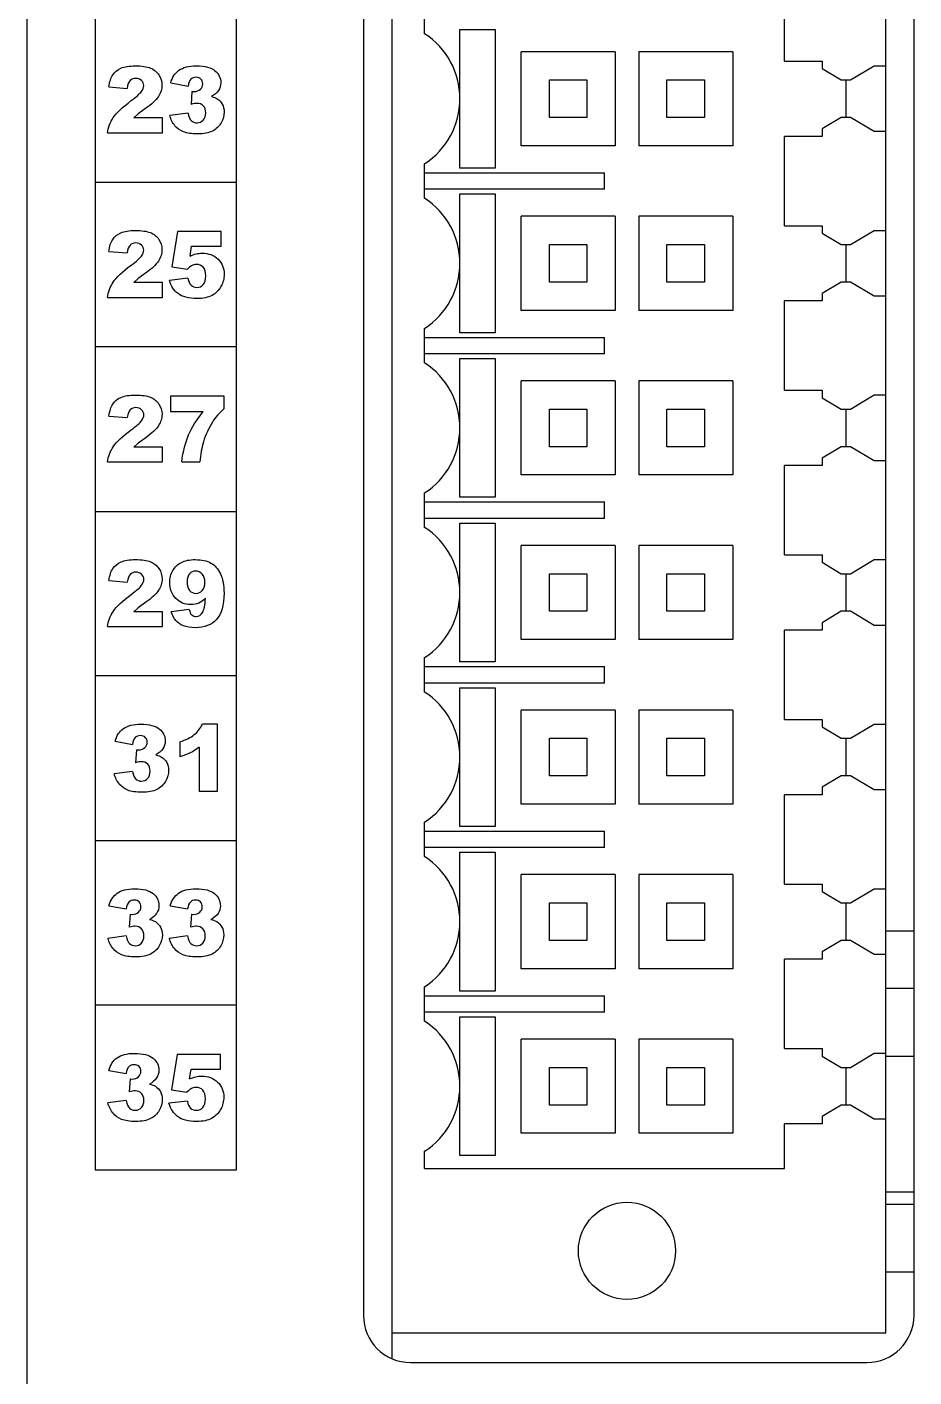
# Model space of a CAD drawing. Header units: millimetres. Extents: x 108 to 140, y 34 to 164.
# Drawn here: x 107.98 to 126.83, y 49.01 to 77.71 of the extents above; entities that cross this region are included whole.
import ezdxf

# ---------------------------------------------------------------- set-up
doc = ezdxf.new("R2010")
doc.units = ezdxf.units.MM
doc.header["$LTSCALE"] = 16.335
doc.layers.get('0').update_dxf_attribs({"linetype": 'CONTINUOUS'})

msp = doc.modelspace()

# ---------------------------------------------------------------- linework, layer by layer
at = {"linetype": 'Continuous'}
for p, q in [((107.976, 40.163), (107.976, 125.963)), ((115.726, 119.938), (115.726, 49.938)), ((126.226, 49.938), (126.226, 119.938)), ((115.126, 119.513), (115.126, 50.313)), ((126.826, 50.313), (126.826, 119.513)), ((109.426, 116.413), (109.426, 53.413)), ((112.426, 53.413), (112.426, 116.413)), ((124.076, 76.988), (124.076, 78.888)), ((116.426, 77.571), (116.426, 78.305)), ((117.176, 77.663), (117.927, 77.663)), ((117.176, 76.192), (117.176, 77.663)), ((117.927, 77.663), (117.927, 74.713)), ((120.476, 77.188), (118.476, 77.188)), ((118.476, 75.188), (118.476, 77.188)), ((120.476, 77.188), (120.476, 75.188)), ((122.976, 77.188), (120.976, 77.188)), ((120.976, 77.188), (120.976, 75.188)), ((122.976, 77.188), (122.976, 75.188)), ((124.076, 76.988), (124.876, 76.988)), ((124.876, 76.988), (124.876, 76.83)), ((124.876, 76.83), (125.278, 76.588)), ((125.476, 76.588), (125.976, 76.889)), ((125.976, 76.889), (126.226, 76.889)), ((109.715, 76.44), (110.105, 76.408)), ((111.029, 76.524), (111.397, 76.458)), ((119.076, 76.588), (119.876, 76.588)), ((119.076, 75.788), (119.076, 76.588)), ((119.876, 76.588), (119.876, 75.788)), ((121.576, 76.588), (122.376, 76.588)), ((121.576, 75.788), (121.576, 76.588)), ((122.376, 76.588), (122.376, 75.788)), ((125.278, 76.588), (125.476, 76.588)), ((125.376, 76.588), (125.376, 75.788)), ((111.481, 76.345), (111.461, 76.068)), ((111.481, 76.345), (111.531, 76.341)), ((117.176, 74.713), (117.176, 76.184)), ((110.339, 75.865), (110.246, 75.78)), ((110.496, 75.979), (110.339, 75.865)), ((111.397, 75.884), (111.008, 75.833)), ((110.853, 75.78), (110.246, 75.78)), ((110.853, 75.463), (110.853, 75.78)), ((119.876, 75.788), (119.076, 75.788)), ((122.376, 75.788), (121.576, 75.788)), ((125.278, 75.788), (124.876, 75.546)), ((124.876, 75.546), (124.876, 75.388)), ((125.476, 75.788), (125.278, 75.788)), ((125.976, 75.488), (125.476, 75.788)), ((109.686, 75.463), (110.853, 75.463)), ((124.876, 75.388), (124.076, 75.388)), ((124.076, 73.488), (124.076, 75.388)), ((126.226, 75.488), (125.976, 75.488)), ((120.476, 75.188), (118.476, 75.188)), ((122.976, 75.188), (120.976, 75.188)), ((116.426, 74.071), (116.426, 74.805)), ((117.927, 74.713), (117.176, 74.713)), ((109.426, 74.413), (112.426, 74.413)), ((116.426, 74.613), (120.251, 74.613)), ((120.251, 74.263), (120.251, 74.613)), ((120.251, 74.263), (116.426, 74.263)), ((117.176, 74.163), (117.927, 74.163)), ((117.176, 72.692), (117.176, 74.163)), ((117.927, 74.163), (117.927, 71.213)), ((120.476, 73.688), (118.476, 73.688)), ((118.476, 71.688), (118.476, 73.688)), ((120.476, 73.688), (120.476, 71.688)), ((122.976, 73.688), (120.976, 73.688)), ((120.976, 73.688), (120.976, 71.688)), ((122.976, 73.688), (122.976, 71.688)), ((111.176, 73.363), (111.053, 72.61)), ((112.099, 73.363), (111.176, 73.363)), ((112.099, 73.053), (112.099, 73.363)), ((124.076, 73.488), (124.876, 73.488)), ((124.876, 73.488), (124.876, 73.33)), ((124.876, 73.33), (125.278, 73.088)), ((125.476, 73.088), (125.976, 73.389)), ((125.976, 73.389), (126.226, 73.389)), ((109.714, 72.94), (110.103, 72.908)), ((111.44, 72.843), (111.474, 73.053)), ((111.474, 73.053), (112.099, 73.053)), ((119.076, 73.088), (119.876, 73.088)), ((119.076, 72.288), (119.076, 73.088)), ((119.876, 73.088), (119.876, 72.288)), ((121.576, 73.088), (122.376, 73.088)), ((121.576, 72.288), (121.576, 73.088)), ((122.376, 73.088), (122.376, 72.288)), ((125.278, 73.088), (125.476, 73.088)), ((125.376, 73.088), (125.376, 72.288)), ((117.176, 71.213), (117.176, 72.684)), ((110.338, 72.365), (110.245, 72.28)), ((110.495, 72.479), (110.338, 72.365)), ((111.395, 72.369), (111.002, 72.326)), ((111.053, 72.61), (111.384, 72.563)), ((110.852, 72.28), (110.245, 72.28)), ((110.852, 71.963), (110.852, 72.28)), ((119.876, 72.288), (119.076, 72.288)), ((122.376, 72.288), (121.576, 72.288)), ((125.278, 72.288), (124.876, 72.046)), ((125.476, 72.288), (125.278, 72.288)), ((125.976, 71.988), (125.476, 72.288)), ((109.685, 71.963), (110.852, 71.963)), ((124.876, 71.888), (124.076, 71.888)), ((124.076, 69.988), (124.076, 71.888)), ((124.876, 72.046), (124.876, 71.888)), ((126.226, 71.988), (125.976, 71.988)), ((120.476, 71.688), (118.476, 71.688)), ((122.976, 71.688), (120.976, 71.688)), ((116.426, 70.571), (116.426, 71.305)), ((117.927, 71.213), (117.176, 71.213)), ((112.426, 70.913), (109.426, 70.913)), ((116.426, 71.113), (120.251, 71.113)), ((120.251, 70.763), (120.251, 71.113)), ((120.251, 70.763), (116.426, 70.763)), ((117.176, 70.663), (117.927, 70.663)), ((117.176, 69.192), (117.176, 70.663)), ((117.927, 70.663), (117.927, 67.713)), ((120.476, 70.188), (118.476, 70.188)), ((118.476, 68.188), (118.476, 70.188)), ((120.476, 70.188), (120.476, 68.188)), ((122.976, 70.188), (120.976, 70.188)), ((120.976, 70.188), (120.976, 68.188)), ((122.976, 70.188), (122.976, 68.188)), ((112.163, 69.863), (111.028, 69.863)), ((111.028, 69.863), (111.028, 69.535)), ((112.163, 69.6), (112.163, 69.863)), ((124.076, 69.988), (124.876, 69.988)), ((124.876, 69.988), (124.876, 69.83)), ((124.876, 69.83), (125.278, 69.588)), ((125.476, 69.588), (125.976, 69.889)), ((125.976, 69.889), (126.226, 69.889)), ((111.028, 69.535), (111.719, 69.535)), ((119.076, 69.588), (119.876, 69.588)), ((119.076, 68.788), (119.076, 69.588)), ((119.876, 69.588), (119.876, 68.788)), ((121.576, 69.588), (122.376, 69.588)), ((121.576, 68.788), (121.576, 69.588)), ((122.376, 69.588), (122.376, 68.788)), ((125.278, 69.588), (125.476, 69.588)), ((125.376, 69.588), (125.376, 68.788)), ((109.717, 69.44), (110.106, 69.408)), ((110.498, 68.979), (110.34, 68.865)), ((117.176, 67.713), (117.176, 69.184)), ((110.34, 68.865), (110.248, 68.78)), ((110.855, 68.78), (110.248, 68.78)), ((110.855, 68.463), (110.855, 68.78)), ((119.876, 68.788), (119.076, 68.788)), ((122.376, 68.788), (121.576, 68.788)), ((125.278, 68.788), (124.876, 68.546)), ((125.476, 68.788), (125.278, 68.788)), ((125.976, 68.488), (125.476, 68.788)), ((109.688, 68.463), (110.855, 68.463)), ((111.264, 68.463), (111.651, 68.463)), ((124.876, 68.388), (124.076, 68.388)), ((124.076, 66.488), (124.076, 68.388)), ((124.876, 68.546), (124.876, 68.388)), ((126.226, 68.488), (125.976, 68.488)), ((120.476, 68.188), (118.476, 68.188)), ((122.976, 68.188), (120.976, 68.188)), ((116.426, 67.071), (116.426, 67.805)), ((116.426, 67.613), (120.251, 67.613)), ((117.927, 67.713), (117.176, 67.713)), ((120.251, 67.263), (120.251, 67.613)), ((109.426, 67.413), (112.426, 67.413)), ((120.251, 67.263), (116.426, 67.263)), ((117.176, 67.163), (117.927, 67.163)), ((117.176, 65.692), (117.176, 67.163)), ((117.927, 67.163), (117.927, 64.213)), ((120.476, 66.688), (118.476, 66.688)), ((118.476, 64.688), (118.476, 66.688)), ((120.476, 66.688), (120.476, 64.688)), ((122.976, 66.688), (120.976, 66.688)), ((120.976, 66.688), (120.976, 64.688)), ((122.976, 66.688), (122.976, 64.688)), ((124.076, 66.488), (124.876, 66.488)), ((124.876, 66.488), (124.876, 66.33)), ((124.876, 66.33), (125.278, 66.088)), ((125.476, 66.088), (125.976, 66.389)), ((125.976, 66.389), (126.226, 66.389)), ((119.076, 66.088), (119.876, 66.088)), ((119.076, 65.288), (119.076, 66.088)), ((119.876, 66.088), (119.876, 65.288)), ((121.576, 66.088), (122.376, 66.088)), ((121.576, 65.288), (121.576, 66.088)), ((122.376, 66.088), (122.376, 65.288)), ((125.278, 66.088), (125.476, 66.088)), ((125.376, 66.088), (125.376, 65.288)), ((109.717, 65.94), (110.107, 65.908)), ((110.498, 65.479), (110.341, 65.365)), ((117.176, 64.213), (117.176, 65.684)), ((110.341, 65.365), (110.248, 65.28)), ((110.855, 65.28), (110.248, 65.28)), ((110.855, 64.963), (110.855, 65.28)), ((111.425, 65.326), (111.039, 65.277)), ((119.876, 65.288), (119.076, 65.288)), ((122.376, 65.288), (121.576, 65.288)), ((125.278, 65.288), (124.876, 65.046)), ((125.476, 65.288), (125.278, 65.288)), ((125.976, 64.988), (125.476, 65.288)), ((109.688, 64.963), (110.855, 64.963)), ((124.876, 64.888), (124.076, 64.888)), ((124.076, 62.988), (124.076, 64.888)), ((124.876, 65.046), (124.876, 64.888)), ((126.226, 64.988), (125.976, 64.988)), ((120.476, 64.688), (118.476, 64.688)), ((122.976, 64.688), (120.976, 64.688)), ((116.426, 63.571), (116.426, 64.305)), ((116.426, 64.113), (120.251, 64.113)), ((117.927, 64.213), (117.176, 64.213)), ((120.251, 63.763), (120.251, 64.113)), ((112.426, 63.913), (109.426, 63.913)), ((120.251, 63.763), (116.426, 63.763)), ((117.176, 63.663), (117.927, 63.663)), ((117.176, 62.192), (117.176, 63.663)), ((117.927, 63.663), (117.927, 60.713)), ((120.476, 63.188), (118.476, 63.188)), ((118.476, 61.188), (118.476, 63.188)), ((120.476, 63.188), (120.476, 61.188)), ((122.976, 63.188), (120.976, 63.188)), ((120.976, 63.188), (120.976, 61.188)), ((122.976, 63.188), (122.976, 61.188)), ((112.024, 62.887), (111.702, 62.887)), ((112.024, 61.463), (112.024, 62.887)), ((124.076, 62.988), (124.876, 62.988)), ((124.876, 62.988), (124.876, 62.83)), ((125.476, 62.588), (125.976, 62.889)), ((125.976, 62.889), (126.226, 62.889)), ((119.076, 62.588), (119.876, 62.588)), ((119.076, 61.788), (119.076, 62.588)), ((119.876, 62.588), (119.876, 61.788)), ((121.576, 62.588), (122.376, 62.588)), ((121.576, 61.788), (121.576, 62.588)), ((122.376, 62.588), (122.376, 61.788)), ((124.876, 62.83), (125.278, 62.588)), ((125.278, 62.588), (125.476, 62.588)), ((125.376, 62.588), (125.376, 61.788)), ((109.848, 62.524), (110.216, 62.458)), ((110.3, 62.345), (110.28, 62.068)), ((110.3, 62.345), (110.35, 62.341)), ((111.222, 62.512), (111.222, 62.193)), ((111.631, 62.396), (111.631, 61.463)), ((117.176, 60.713), (117.176, 62.184)), ((110.216, 61.884), (109.827, 61.833)), ((119.876, 61.788), (119.076, 61.788)), ((122.376, 61.788), (121.576, 61.788)), ((125.278, 61.788), (124.876, 61.546)), ((125.476, 61.788), (125.278, 61.788)), ((125.976, 61.488), (125.476, 61.788)), ((111.631, 61.463), (112.024, 61.463)), ((124.876, 61.546), (124.876, 61.388)), ((126.226, 61.488), (125.976, 61.488)), ((120.476, 61.188), (118.476, 61.188)), ((122.976, 61.188), (120.976, 61.188)), ((124.876, 61.388), (124.076, 61.388)), ((124.076, 59.488), (124.076, 61.388)), ((116.426, 60.071), (116.426, 60.805)), ((116.426, 60.613), (120.251, 60.613)), ((117.927, 60.713), (117.176, 60.713)), ((120.251, 60.263), (120.251, 60.613)), ((109.426, 60.413), (112.426, 60.413)), ((120.251, 60.263), (116.426, 60.263)), ((117.176, 60.163), (117.927, 60.163)), ((117.176, 58.692), (117.176, 60.163)), ((117.927, 60.163), (117.927, 57.213)), ((120.476, 59.688), (118.476, 59.688)), ((118.476, 57.688), (118.476, 59.688)), ((120.476, 59.688), (120.476, 57.688)), ((122.976, 59.688), (120.976, 59.688)), ((120.976, 59.688), (120.976, 57.688)), ((122.976, 59.688), (122.976, 57.688)), ((124.076, 59.488), (124.876, 59.488)), ((124.876, 59.488), (124.876, 59.33)), ((124.876, 59.33), (125.278, 59.088)), ((125.476, 59.088), (125.976, 59.389)), ((125.976, 59.389), (126.226, 59.389)), ((109.716, 59.024), (110.084, 58.958)), ((111.021, 59.024), (111.388, 58.958)), ((119.076, 59.088), (119.876, 59.088)), ((119.076, 58.288), (119.076, 59.088)), ((119.876, 59.088), (119.876, 58.288)), ((121.576, 59.088), (122.376, 59.088)), ((121.576, 58.288), (121.576, 59.088)), ((122.376, 59.088), (122.376, 58.288)), ((125.278, 59.088), (125.476, 59.088)), ((125.376, 59.088), (125.376, 58.288)), ((110.168, 58.845), (110.148, 58.568)), ((110.168, 58.845), (110.218, 58.841)), ((111.472, 58.845), (111.452, 58.568)), ((111.472, 58.845), (111.523, 58.841)), ((117.176, 57.213), (117.176, 58.684)), ((110.084, 58.384), (109.695, 58.333)), ((111.388, 58.384), (111, 58.333)), ((119.876, 58.288), (119.076, 58.288)), ((122.376, 58.288), (121.576, 58.288)), ((125.278, 58.288), (124.876, 58.046)), ((125.476, 58.288), (125.278, 58.288)), ((125.976, 57.988), (125.476, 58.288)), ((126.826, 58.488), (126.226, 58.488)), ((126.826, 58.488), (126.226, 58.488)), ((124.876, 58.046), (124.876, 57.888)), ((124.876, 57.888), (124.076, 57.888)), ((124.076, 55.988), (124.076, 57.888)), ((126.226, 57.988), (125.976, 57.988)), ((120.476, 57.688), (118.476, 57.688)), ((122.976, 57.688), (120.976, 57.688)), ((116.426, 56.571), (116.426, 57.305)), ((117.927, 57.213), (117.176, 57.213)), ((126.226, 57.275), (126.826, 57.275)), ((112.426, 56.913), (109.426, 56.913)), ((116.426, 57.113), (120.251, 57.113)), ((120.251, 56.763), (120.251, 57.113)), ((120.251, 56.763), (116.426, 56.763)), ((117.176, 56.663), (117.927, 56.663)), ((117.176, 55.192), (117.176, 56.663)), ((117.927, 56.663), (117.927, 53.713)), ((120.476, 56.188), (118.476, 56.188)), ((118.476, 54.188), (118.476, 56.188)), ((120.476, 56.188), (120.476, 54.188)), ((122.976, 56.188), (120.976, 56.188)), ((120.976, 56.188), (120.976, 54.188)), ((122.976, 56.188), (122.976, 54.188)), ((124.076, 55.988), (124.876, 55.988)), ((124.876, 55.988), (124.876, 55.83)), ((111.167, 55.863), (111.044, 55.11)), ((112.091, 55.863), (111.167, 55.863)), ((112.091, 55.553), (112.091, 55.863)), ((124.876, 55.83), (125.278, 55.588)), ((125.476, 55.588), (125.976, 55.889)), ((125.976, 55.889), (126.226, 55.889)), ((126.226, 55.831), (126.826, 55.831)), ((109.715, 55.524), (110.082, 55.458)), ((111.432, 55.343), (111.465, 55.553)), ((111.465, 55.553), (112.091, 55.553)), ((119.076, 55.588), (119.876, 55.588)), ((119.076, 54.788), (119.076, 55.588)), ((119.876, 55.588), (119.876, 54.788)), ((121.576, 55.588), (122.376, 55.588)), ((121.576, 54.788), (121.576, 55.588)), ((122.376, 55.588), (122.376, 54.788)), ((125.278, 55.588), (125.476, 55.588)), ((125.376, 55.588), (125.376, 54.788)), ((110.166, 55.345), (110.146, 55.068)), ((110.166, 55.345), (110.217, 55.341)), ((117.176, 53.713), (117.176, 55.184)), ((110.082, 54.884), (109.694, 54.833)), ((111.387, 54.869), (110.993, 54.826)), ((111.044, 55.11), (111.375, 55.063)), ((119.876, 54.788), (119.076, 54.788)), ((122.376, 54.788), (121.576, 54.788)), ((125.278, 54.788), (124.876, 54.546)), ((124.876, 54.546), (124.876, 54.388)), ((125.476, 54.788), (125.278, 54.788)), ((125.976, 54.488), (125.476, 54.788)), ((124.876, 54.388), (124.076, 54.388)), ((124.076, 53.438), (124.076, 54.388)), ((126.226, 54.488), (125.976, 54.488)), ((120.476, 54.188), (118.476, 54.188)), ((122.976, 54.188), (120.976, 54.188)), ((116.426, 53.438), (116.426, 53.805)), ((117.927, 53.713), (117.176, 53.713)), ((109.426, 53.413), (112.426, 53.413)), ((116.426, 53.438), (124.076, 53.438)), ((126.226, 52.944), (126.826, 52.944)), ((126.826, 52.675), (126.226, 52.675)), ((126.826, 51.231), (126.226, 51.231)), ((126.226, 49.938), (115.726, 49.938)), ((115.726, 49.938), (115.726, 49.397)), ((116.126, 49.313), (125.826, 49.313))]:
    msp.add_line(p, q, dxfattribs=at)
msp.add_circle((120.726, 51.688), 1.033, dxfattribs=at)
for centre, radius, start, end in [((115.526, 76.188), 1.65, 303.0557, 56.9443), ((115.526, 72.688), 1.65, 303.0557, 56.9443), ((115.526, 69.188), 1.65, 303.0557, 56.9443), ((115.526, 65.688), 1.65, 303.0557, 56.9443), ((115.526, 62.188), 1.65, 303.0557, 56.9443), ((115.526, 58.688), 1.65, 303.0557, 56.9443), ((115.526, 55.188), 1.65, 303.0557, 56.9443), ((116.126, 50.313), 1, 180, 270), ((125.826, 50.313), 1, 270, 0)]:
    msp.add_arc(centre, radius, start, end, dxfattribs=at)
for points in [[(109.715, 76.44), (109.73, 76.549), (109.758, 76.635), (109.799, 76.696)], [(109.799, 76.696), (109.839, 76.757), (109.897, 76.805), (109.971, 76.837)], [(109.971, 76.837), (110.046, 76.87), (110.148, 76.887), (110.28, 76.887)], [(110.28, 76.887), (110.416, 76.887), (110.522, 76.871), (110.598, 76.84)], [(110.598, 76.84), (110.675, 76.809), (110.734, 76.761), (110.778, 76.696)], [(110.778, 76.696), (110.822, 76.631), (110.844, 76.559), (110.844, 76.479)], [(111.029, 76.524), (111.06, 76.641), (111.118, 76.73), (111.205, 76.793)], [(111.205, 76.793), (111.292, 76.855), (111.415, 76.887), (111.574, 76.887)], [(111.574, 76.887), (111.757, 76.887), (111.889, 76.853), (111.97, 76.784)], [(111.97, 76.784), (112.052, 76.716), (112.093, 76.631), (112.093, 76.528)], [(110.168, 76.573), (110.136, 76.542), (110.115, 76.487), (110.105, 76.408)], [(110.29, 76.62), (110.24, 76.62), (110.199, 76.604), (110.168, 76.573)], [(110.408, 76.575), (110.377, 76.605), (110.338, 76.62), (110.29, 76.62)], [(110.456, 76.466), (110.456, 76.508), (110.44, 76.544), (110.408, 76.575)], [(110.408, 76.341), (110.44, 76.385), (110.456, 76.426), (110.456, 76.466)], [(110.844, 76.479), (110.844, 76.393), (110.818, 76.312), (110.769, 76.235)], [(111.455, 76.603), (111.426, 76.576), (111.406, 76.527), (111.397, 76.458)], [(111.567, 76.645), (111.521, 76.645), (111.484, 76.631), (111.455, 76.603)], [(111.531, 76.341), (111.582, 76.341), (111.624, 76.357), (111.659, 76.389)], [(111.671, 76.607), (111.646, 76.632), (111.611, 76.645), (111.567, 76.645)], [(111.659, 76.389), (111.693, 76.422), (111.71, 76.46), (111.71, 76.505)], [(111.71, 76.505), (111.71, 76.547), (111.697, 76.581), (111.671, 76.607)], [(112.093, 76.528), (112.093, 76.467), (112.076, 76.412), (112.043, 76.364)], [(109.808, 75.788), (109.876, 75.889), (110.003, 76.009), (110.19, 76.148)], [(110.19, 76.148), (110.303, 76.232), (110.376, 76.297), (110.408, 76.341)], [(110.769, 76.235), (110.719, 76.156), (110.628, 76.071), (110.496, 75.979)], [(111.587, 76.09), (111.556, 76.09), (111.514, 76.083), (111.461, 76.068)], [(111.722, 76.037), (111.689, 76.072), (111.644, 76.09), (111.587, 76.09)], [(112.043, 76.364), (112.01, 76.314), (111.96, 76.271), (111.893, 76.235)], [(111.893, 76.235), (111.947, 76.221), (111.989, 76.205), (112.017, 76.188)], [(112.017, 76.188), (112.063, 76.159), (112.1, 76.121), (112.125, 76.074)], [(111.117, 75.615), (111.069, 75.672), (111.033, 75.745), (111.008, 75.833)], [(111.397, 75.884), (111.412, 75.806), (111.435, 75.751), (111.468, 75.721)], [(111.721, 75.733), (111.755, 75.771), (111.773, 75.822), (111.773, 75.886)], [(111.773, 75.886), (111.773, 75.951), (111.756, 76.001), (111.722, 76.037)], [(112.165, 75.907), (112.165, 75.825), (112.143, 75.747), (112.1, 75.672)], [(112.125, 76.074), (112.151, 76.027), (112.165, 75.972), (112.165, 75.907)], [(109.686, 75.463), (109.7, 75.578), (109.74, 75.686), (109.808, 75.788)], [(111.298, 75.484), (111.225, 75.514), (111.165, 75.558), (111.117, 75.615)], [(111.468, 75.721), (111.5, 75.69), (111.541, 75.676), (111.591, 75.676)], [(111.591, 75.676), (111.642, 75.676), (111.686, 75.695), (111.721, 75.733)], [(112.1, 75.672), (112.058, 75.598), (111.997, 75.539), (111.916, 75.5)], [(111.6, 75.439), (111.472, 75.439), (111.372, 75.454), (111.298, 75.484)], [(111.916, 75.5), (111.836, 75.46), (111.73, 75.439), (111.6, 75.439)], [(109.797, 73.196), (109.838, 73.257), (109.895, 73.305), (109.97, 73.337)], [(109.97, 73.337), (110.044, 73.37), (110.146, 73.387), (110.278, 73.387)], [(110.278, 73.387), (110.415, 73.387), (110.521, 73.371), (110.597, 73.34)], [(110.597, 73.34), (110.673, 73.309), (110.733, 73.261), (110.777, 73.196)], [(109.714, 72.94), (109.729, 73.049), (109.757, 73.135), (109.797, 73.196)], [(110.167, 73.073), (110.135, 73.042), (110.114, 72.987), (110.103, 72.908)], [(110.289, 73.12), (110.239, 73.12), (110.198, 73.104), (110.167, 73.073)], [(110.407, 73.075), (110.375, 73.105), (110.336, 73.12), (110.289, 73.12)], [(110.455, 72.966), (110.455, 73.008), (110.439, 73.044), (110.407, 73.075)], [(110.407, 72.841), (110.439, 72.885), (110.455, 72.926), (110.455, 72.966)], [(110.842, 72.979), (110.842, 72.893), (110.817, 72.812), (110.767, 72.735)], [(110.777, 73.196), (110.821, 73.131), (110.842, 73.059), (110.842, 72.979)], [(109.806, 72.288), (109.874, 72.389), (110.001, 72.509), (110.188, 72.648)], [(110.188, 72.648), (110.302, 72.732), (110.375, 72.797), (110.407, 72.841)], [(110.767, 72.735), (110.717, 72.656), (110.627, 72.571), (110.495, 72.479)], [(111.47, 72.636), (111.443, 72.622), (111.415, 72.597), (111.384, 72.563)], [(111.44, 72.843), (111.483, 72.863), (111.526, 72.878), (111.568, 72.888)], [(111.579, 72.663), (111.541, 72.663), (111.504, 72.653), (111.47, 72.636)], [(111.568, 72.888), (111.61, 72.898), (111.652, 72.904), (111.694, 72.904)], [(111.721, 72.604), (111.685, 72.643), (111.638, 72.663), (111.579, 72.663)], [(111.694, 72.904), (111.834, 72.904), (111.947, 72.861), (112.035, 72.776)], [(112.035, 72.776), (112.122, 72.692), (112.166, 72.585), (112.166, 72.457)], [(111.395, 72.369), (111.405, 72.306), (111.427, 72.257), (111.462, 72.224)], [(111.775, 72.421), (111.775, 72.504), (111.756, 72.566), (111.721, 72.604)], [(111.721, 72.237), (111.756, 72.278), (111.775, 72.339), (111.775, 72.421)], [(112.166, 72.457), (112.166, 72.366), (112.143, 72.279), (112.098, 72.196)], [(109.685, 71.963), (109.698, 72.078), (109.739, 72.186), (109.806, 72.288)], [(111.074, 72.162), (111.045, 72.206), (111.021, 72.26), (111.002, 72.326)], [(111.185, 72.043), (111.139, 72.078), (111.102, 72.118), (111.074, 72.162)], [(111.462, 72.224), (111.497, 72.192), (111.539, 72.176), (111.587, 72.176)], [(111.587, 72.176), (111.641, 72.176), (111.686, 72.196), (111.721, 72.237)], [(112.098, 72.196), (112.053, 72.112), (111.989, 72.049), (111.907, 72.005)], [(111.354, 71.965), (111.287, 71.982), (111.231, 72.009), (111.185, 72.043)], [(111.591, 71.939), (111.499, 71.939), (111.419, 71.949), (111.354, 71.965)], [(111.907, 72.005), (111.825, 71.961), (111.719, 71.939), (111.591, 71.939)], [(109.8, 69.696), (109.841, 69.757), (109.898, 69.805), (109.972, 69.837)], [(109.972, 69.837), (110.047, 69.87), (110.149, 69.887), (110.281, 69.887)], [(110.281, 69.887), (110.418, 69.887), (110.524, 69.871), (110.6, 69.84)], [(110.6, 69.84), (110.676, 69.809), (110.736, 69.761), (110.779, 69.696)], [(109.717, 69.44), (109.732, 69.549), (109.76, 69.635), (109.8, 69.696)], [(110.169, 69.573), (110.138, 69.542), (110.117, 69.487), (110.106, 69.408)], [(110.291, 69.62), (110.242, 69.62), (110.201, 69.604), (110.169, 69.573)], [(110.41, 69.575), (110.378, 69.605), (110.339, 69.62), (110.291, 69.62)], [(110.458, 69.466), (110.458, 69.508), (110.441, 69.544), (110.41, 69.575)], [(110.845, 69.479), (110.845, 69.393), (110.82, 69.312), (110.77, 69.235)], [(110.779, 69.696), (110.823, 69.631), (110.845, 69.559), (110.845, 69.479)], [(111.407, 69.038), (111.473, 69.193), (111.577, 69.358), (111.719, 69.535)], [(112.163, 69.6), (112.064, 69.511), (111.982, 69.414), (111.916, 69.311)], [(110.191, 69.148), (110.305, 69.232), (110.377, 69.297), (110.41, 69.341)], [(110.41, 69.341), (110.441, 69.385), (110.458, 69.426), (110.458, 69.466)], [(110.77, 69.235), (110.72, 69.156), (110.63, 69.071), (110.498, 68.979)], [(111.916, 69.311), (111.836, 69.185), (111.772, 69.045), (111.725, 68.89)], [(109.809, 68.788), (109.877, 68.889), (110.004, 69.009), (110.191, 69.148)], [(111.264, 68.463), (111.294, 68.691), (111.342, 68.883), (111.407, 69.038)], [(109.688, 68.463), (109.701, 68.578), (109.741, 68.686), (109.809, 68.788)], [(111.725, 68.89), (111.689, 68.77), (111.664, 68.627), (111.651, 68.463)], [(109.801, 66.196), (109.841, 66.257), (109.898, 66.305), (109.973, 66.337)], [(109.973, 66.337), (110.047, 66.37), (110.15, 66.387), (110.281, 66.387)], [(110.281, 66.387), (110.418, 66.387), (110.524, 66.371), (110.6, 66.34)], [(110.6, 66.34), (110.677, 66.309), (110.736, 66.261), (110.78, 66.196)], [(111.075, 66.155), (111.119, 66.231), (111.179, 66.289), (111.256, 66.328)], [(111.256, 66.328), (111.333, 66.367), (111.43, 66.387), (111.547, 66.387)], [(111.547, 66.387), (111.686, 66.387), (111.799, 66.362), (111.884, 66.314)], [(109.717, 65.94), (109.732, 66.049), (109.76, 66.135), (109.801, 66.196)], [(110.17, 66.073), (110.138, 66.042), (110.117, 65.987), (110.107, 65.908)], [(110.292, 66.12), (110.242, 66.12), (110.201, 66.104), (110.17, 66.073)], [(110.41, 66.075), (110.379, 66.105), (110.34, 66.12), (110.292, 66.12)], [(110.458, 65.966), (110.458, 66.008), (110.442, 66.044), (110.41, 66.075)], [(110.78, 66.196), (110.824, 66.131), (110.846, 66.059), (110.846, 65.979)], [(111.009, 65.901), (111.009, 65.993), (111.031, 66.078), (111.075, 66.155)], [(111.43, 66.086), (111.395, 66.047), (111.379, 65.989), (111.379, 65.911)], [(111.558, 66.144), (111.507, 66.144), (111.464, 66.124), (111.43, 66.086)], [(111.698, 66.079), (111.659, 66.122), (111.613, 66.144), (111.558, 66.144)], [(111.755, 65.902), (111.755, 65.977), (111.736, 66.036), (111.698, 66.079)], [(111.884, 66.314), (111.968, 66.267), (112.036, 66.19), (112.086, 66.085)], [(112.086, 66.085), (112.137, 65.98), (112.163, 65.843), (112.163, 65.671)], [(110.192, 65.648), (110.305, 65.732), (110.378, 65.797), (110.41, 65.841)], [(110.41, 65.841), (110.442, 65.885), (110.458, 65.926), (110.458, 65.966)], [(110.846, 65.979), (110.846, 65.893), (110.82, 65.812), (110.771, 65.735)], [(111.138, 65.563), (111.052, 65.652), (111.009, 65.764), (111.009, 65.901)], [(111.379, 65.911), (111.379, 65.833), (111.396, 65.773), (111.431, 65.732)], [(111.701, 65.73), (111.737, 65.77), (111.755, 65.827), (111.755, 65.902)], [(109.81, 65.288), (109.877, 65.389), (110.004, 65.509), (110.192, 65.648)], [(110.771, 65.735), (110.721, 65.656), (110.63, 65.571), (110.498, 65.479)], [(111.456, 65.429), (111.33, 65.429), (111.224, 65.473), (111.138, 65.563)], [(111.431, 65.732), (111.467, 65.69), (111.51, 65.67), (111.564, 65.67)], [(111.626, 65.462), (111.576, 65.44), (111.52, 65.429), (111.456, 65.429)], [(111.564, 65.67), (111.618, 65.67), (111.664, 65.69), (111.701, 65.73)], [(111.769, 65.568), (111.722, 65.52), (111.675, 65.484), (111.626, 65.462)], [(111.712, 65.273), (111.737, 65.318), (111.756, 65.417), (111.769, 65.568)], [(112.163, 65.671), (112.163, 65.418), (112.109, 65.232), (112.003, 65.115)], [(109.688, 64.963), (109.702, 65.078), (109.742, 65.186), (109.81, 65.288)], [(111.137, 65.091), (111.094, 65.141), (111.062, 65.203), (111.039, 65.277)], [(111.425, 65.326), (111.435, 65.271), (111.452, 65.233), (111.477, 65.211)], [(111.477, 65.211), (111.501, 65.188), (111.531, 65.178), (111.566, 65.178)], [(111.566, 65.178), (111.628, 65.178), (111.677, 65.209), (111.712, 65.273)], [(111.298, 64.978), (111.233, 65.003), (111.179, 65.041), (111.137, 65.091)], [(111.561, 64.939), (111.449, 64.939), (111.362, 64.953), (111.298, 64.978)], [(112.003, 65.115), (111.896, 64.997), (111.749, 64.939), (111.561, 64.939)], [(110.024, 62.793), (110.11, 62.855), (110.234, 62.887), (110.393, 62.887)], [(110.393, 62.887), (110.576, 62.887), (110.707, 62.853), (110.789, 62.784)], [(111.531, 62.665), (111.603, 62.725), (111.66, 62.799), (111.702, 62.887)], [(109.848, 62.524), (109.878, 62.641), (109.937, 62.73), (110.024, 62.793)], [(110.274, 62.603), (110.245, 62.576), (110.225, 62.527), (110.216, 62.458)], [(110.386, 62.645), (110.34, 62.645), (110.302, 62.631), (110.274, 62.603)], [(110.49, 62.607), (110.465, 62.632), (110.429, 62.645), (110.386, 62.645)], [(110.529, 62.505), (110.529, 62.547), (110.515, 62.581), (110.49, 62.607)], [(110.789, 62.784), (110.871, 62.716), (110.912, 62.631), (110.912, 62.528)], [(111.222, 62.512), (111.354, 62.554), (111.457, 62.605), (111.531, 62.665)], [(110.35, 62.341), (110.401, 62.341), (110.443, 62.357), (110.477, 62.389)], [(110.477, 62.389), (110.512, 62.422), (110.529, 62.46), (110.529, 62.505)], [(110.862, 62.364), (110.829, 62.314), (110.779, 62.271), (110.712, 62.235)], [(110.912, 62.528), (110.912, 62.467), (110.895, 62.412), (110.862, 62.364)], [(111.631, 62.396), (111.567, 62.347), (111.505, 62.308), (111.446, 62.278)], [(110.406, 62.09), (110.375, 62.09), (110.333, 62.083), (110.28, 62.068)], [(110.541, 62.037), (110.508, 62.072), (110.463, 62.09), (110.406, 62.09)], [(110.592, 61.886), (110.592, 61.951), (110.575, 62.001), (110.541, 62.037)], [(110.712, 62.235), (110.766, 62.221), (110.808, 62.205), (110.836, 62.188)], [(110.836, 62.188), (110.882, 62.159), (110.918, 62.121), (110.944, 62.074)], [(110.944, 62.074), (110.97, 62.027), (110.983, 61.972), (110.983, 61.907)], [(111.446, 62.278), (111.386, 62.248), (111.312, 62.219), (111.222, 62.193)], [(109.936, 61.615), (109.888, 61.672), (109.852, 61.745), (109.827, 61.833)], [(110.216, 61.884), (110.231, 61.806), (110.254, 61.751), (110.286, 61.721)], [(110.409, 61.676), (110.461, 61.676), (110.505, 61.695), (110.539, 61.733)], [(110.539, 61.733), (110.574, 61.771), (110.592, 61.822), (110.592, 61.886)], [(110.983, 61.907), (110.983, 61.825), (110.961, 61.747), (110.919, 61.672)], [(110.117, 61.484), (110.044, 61.514), (109.983, 61.558), (109.936, 61.615)], [(110.419, 61.439), (110.291, 61.439), (110.191, 61.454), (110.117, 61.484)], [(110.286, 61.721), (110.319, 61.69), (110.36, 61.676), (110.409, 61.676)], [(110.735, 61.5), (110.655, 61.46), (110.549, 61.439), (110.419, 61.439)], [(110.919, 61.672), (110.876, 61.598), (110.815, 61.539), (110.735, 61.5)], [(109.716, 59.024), (109.747, 59.141), (109.805, 59.23), (109.892, 59.293)], [(109.892, 59.293), (109.979, 59.355), (110.102, 59.387), (110.261, 59.387)], [(110.254, 59.145), (110.208, 59.145), (110.171, 59.131), (110.142, 59.103)], [(110.358, 59.107), (110.333, 59.132), (110.298, 59.145), (110.254, 59.145)], [(110.261, 59.387), (110.444, 59.387), (110.576, 59.353), (110.657, 59.284)], [(110.657, 59.284), (110.739, 59.216), (110.78, 59.131), (110.78, 59.028)], [(111.021, 59.024), (111.051, 59.141), (111.109, 59.23), (111.197, 59.293)], [(111.197, 59.293), (111.283, 59.355), (111.406, 59.387), (111.566, 59.387)], [(111.558, 59.145), (111.512, 59.145), (111.475, 59.131), (111.447, 59.103)], [(111.663, 59.107), (111.637, 59.132), (111.602, 59.145), (111.558, 59.145)], [(111.566, 59.387), (111.748, 59.387), (111.88, 59.353), (111.962, 59.284)], [(111.962, 59.284), (112.043, 59.216), (112.084, 59.131), (112.084, 59.028)], [(110.142, 59.103), (110.113, 59.076), (110.093, 59.027), (110.084, 58.958)], [(110.218, 58.841), (110.269, 58.841), (110.311, 58.857), (110.345, 58.889)], [(110.345, 58.889), (110.38, 58.922), (110.397, 58.96), (110.397, 59.005)], [(110.397, 59.005), (110.397, 59.047), (110.384, 59.081), (110.358, 59.107)], [(110.73, 58.864), (110.697, 58.814), (110.647, 58.771), (110.58, 58.735)], [(110.78, 59.028), (110.78, 58.967), (110.763, 58.912), (110.73, 58.864)], [(111.447, 59.103), (111.418, 59.076), (111.398, 59.027), (111.388, 58.958)], [(111.523, 58.841), (111.574, 58.841), (111.616, 58.857), (111.65, 58.889)], [(111.65, 58.889), (111.684, 58.922), (111.701, 58.96), (111.701, 59.005)], [(111.701, 59.005), (111.701, 59.047), (111.688, 59.081), (111.663, 59.107)], [(112.035, 58.864), (112.001, 58.814), (111.952, 58.771), (111.885, 58.735)], [(112.084, 59.028), (112.084, 58.967), (112.067, 58.912), (112.035, 58.864)], [(110.274, 58.59), (110.243, 58.59), (110.201, 58.583), (110.148, 58.568)], [(110.409, 58.537), (110.376, 58.572), (110.331, 58.59), (110.274, 58.59)], [(110.58, 58.735), (110.634, 58.721), (110.676, 58.705), (110.704, 58.688)], [(110.704, 58.688), (110.75, 58.659), (110.787, 58.621), (110.812, 58.574)], [(110.812, 58.574), (110.838, 58.527), (110.852, 58.472), (110.852, 58.407)], [(111.578, 58.59), (111.548, 58.59), (111.506, 58.583), (111.452, 58.568)], [(111.714, 58.537), (111.68, 58.572), (111.636, 58.59), (111.578, 58.59)], [(111.885, 58.735), (111.938, 58.721), (111.98, 58.705), (112.009, 58.688)], [(112.009, 58.688), (112.055, 58.659), (112.091, 58.621), (112.117, 58.574)], [(112.117, 58.574), (112.143, 58.527), (112.156, 58.472), (112.156, 58.407)], [(109.804, 58.115), (109.756, 58.172), (109.72, 58.245), (109.695, 58.333)], [(110.084, 58.384), (110.099, 58.306), (110.122, 58.251), (110.154, 58.221)], [(110.407, 58.233), (110.442, 58.271), (110.46, 58.322), (110.46, 58.386)], [(110.46, 58.386), (110.46, 58.451), (110.443, 58.501), (110.409, 58.537)], [(110.852, 58.407), (110.852, 58.325), (110.83, 58.247), (110.787, 58.172)], [(111.108, 58.115), (111.061, 58.172), (111.024, 58.245), (111, 58.333)], [(111.388, 58.384), (111.404, 58.306), (111.426, 58.251), (111.459, 58.221)], [(111.712, 58.233), (111.746, 58.271), (111.765, 58.322), (111.765, 58.386)], [(111.765, 58.386), (111.765, 58.451), (111.747, 58.501), (111.714, 58.537)], [(112.156, 58.407), (112.156, 58.325), (112.134, 58.247), (112.092, 58.172)], [(109.985, 57.984), (109.912, 58.014), (109.852, 58.058), (109.804, 58.115)], [(110.154, 58.221), (110.187, 58.19), (110.228, 58.176), (110.278, 58.176)], [(110.278, 58.176), (110.329, 58.176), (110.373, 58.195), (110.407, 58.233)], [(110.603, 58), (110.523, 57.96), (110.417, 57.939), (110.287, 57.939)], [(110.787, 58.172), (110.745, 58.098), (110.683, 58.039), (110.603, 58)], [(111.29, 57.984), (111.216, 58.014), (111.156, 58.058), (111.108, 58.115)], [(111.459, 58.221), (111.491, 58.19), (111.532, 58.176), (111.582, 58.176)], [(111.582, 58.176), (111.634, 58.176), (111.678, 58.195), (111.712, 58.233)], [(111.908, 58), (111.828, 57.96), (111.722, 57.939), (111.592, 57.939)], [(112.092, 58.172), (112.049, 58.098), (111.988, 58.039), (111.908, 58)], [(110.287, 57.939), (110.159, 57.939), (110.059, 57.954), (109.985, 57.984)], [(111.592, 57.939), (111.464, 57.939), (111.363, 57.954), (111.29, 57.984)], [(109.715, 55.524), (109.745, 55.641), (109.803, 55.73), (109.891, 55.793)], [(109.891, 55.793), (109.977, 55.855), (110.1, 55.887), (110.26, 55.887)], [(110.26, 55.887), (110.442, 55.887), (110.574, 55.853), (110.656, 55.784)], [(110.656, 55.784), (110.737, 55.716), (110.778, 55.631), (110.778, 55.528)], [(110.141, 55.603), (110.112, 55.576), (110.092, 55.527), (110.082, 55.458)], [(110.252, 55.645), (110.206, 55.645), (110.169, 55.631), (110.141, 55.603)], [(110.357, 55.607), (110.332, 55.632), (110.296, 55.645), (110.252, 55.645)], [(110.344, 55.389), (110.378, 55.422), (110.396, 55.46), (110.396, 55.505)], [(110.396, 55.505), (110.396, 55.547), (110.382, 55.581), (110.357, 55.607)], [(110.778, 55.528), (110.778, 55.467), (110.761, 55.412), (110.729, 55.364)], [(110.217, 55.341), (110.268, 55.341), (110.31, 55.357), (110.344, 55.389)], [(110.729, 55.364), (110.695, 55.314), (110.646, 55.271), (110.579, 55.235)], [(110.579, 55.235), (110.632, 55.221), (110.674, 55.205), (110.703, 55.188)], [(110.703, 55.188), (110.749, 55.159), (110.785, 55.121), (110.811, 55.074)], [(111.461, 55.136), (111.435, 55.122), (111.406, 55.097), (111.375, 55.063)], [(111.432, 55.343), (111.475, 55.363), (111.518, 55.378), (111.56, 55.388)], [(111.57, 55.163), (111.532, 55.163), (111.496, 55.153), (111.461, 55.136)], [(111.56, 55.388), (111.602, 55.398), (111.644, 55.404), (111.686, 55.404)], [(111.712, 55.104), (111.676, 55.143), (111.629, 55.163), (111.57, 55.163)], [(111.686, 55.404), (111.825, 55.404), (111.939, 55.361), (112.026, 55.276)], [(112.026, 55.276), (112.114, 55.192), (112.157, 55.085), (112.157, 54.957)], [(110.082, 54.884), (110.098, 54.806), (110.121, 54.751), (110.153, 54.721)], [(110.272, 55.09), (110.242, 55.09), (110.2, 55.083), (110.146, 55.068)], [(110.408, 55.037), (110.375, 55.072), (110.33, 55.09), (110.272, 55.09)], [(110.406, 54.733), (110.44, 54.771), (110.459, 54.822), (110.459, 54.886)], [(110.459, 54.886), (110.459, 54.951), (110.441, 55.001), (110.408, 55.037)], [(110.85, 54.907), (110.85, 54.825), (110.828, 54.747), (110.786, 54.672)], [(110.811, 55.074), (110.837, 55.027), (110.85, 54.972), (110.85, 54.907)], [(111.387, 54.869), (111.396, 54.806), (111.418, 54.757), (111.453, 54.724)], [(111.766, 54.921), (111.766, 55.004), (111.748, 55.066), (111.712, 55.104)], [(111.712, 54.737), (111.748, 54.778), (111.766, 54.839), (111.766, 54.921)], [(112.157, 54.957), (112.157, 54.866), (112.135, 54.779), (112.09, 54.696)], [(109.803, 54.615), (109.755, 54.672), (109.718, 54.745), (109.694, 54.833)], [(109.984, 54.484), (109.91, 54.514), (109.85, 54.558), (109.803, 54.615)], [(110.153, 54.721), (110.185, 54.69), (110.227, 54.676), (110.276, 54.676)], [(110.276, 54.676), (110.328, 54.676), (110.372, 54.695), (110.406, 54.733)], [(110.786, 54.672), (110.743, 54.598), (110.682, 54.539), (110.602, 54.5)], [(111.065, 54.662), (111.036, 54.706), (111.012, 54.76), (110.993, 54.826)], [(111.177, 54.543), (111.131, 54.578), (111.094, 54.618), (111.065, 54.662)], [(111.453, 54.724), (111.488, 54.692), (111.53, 54.676), (111.579, 54.676)], [(111.579, 54.676), (111.632, 54.676), (111.677, 54.696), (111.712, 54.737)], [(112.09, 54.696), (112.045, 54.612), (111.981, 54.549), (111.899, 54.505)], [(110.286, 54.439), (110.158, 54.439), (110.057, 54.454), (109.984, 54.484)], [(110.602, 54.5), (110.522, 54.46), (110.416, 54.439), (110.286, 54.439)], [(111.345, 54.465), (111.279, 54.482), (111.223, 54.509), (111.177, 54.543)], [(111.583, 54.439), (111.49, 54.439), (111.411, 54.449), (111.345, 54.465)], [(111.899, 54.505), (111.817, 54.461), (111.711, 54.439), (111.583, 54.439)]]:
    msp.add_open_spline(points, degree=3, dxfattribs=at)

doc.saveas('drawing.dxf')
